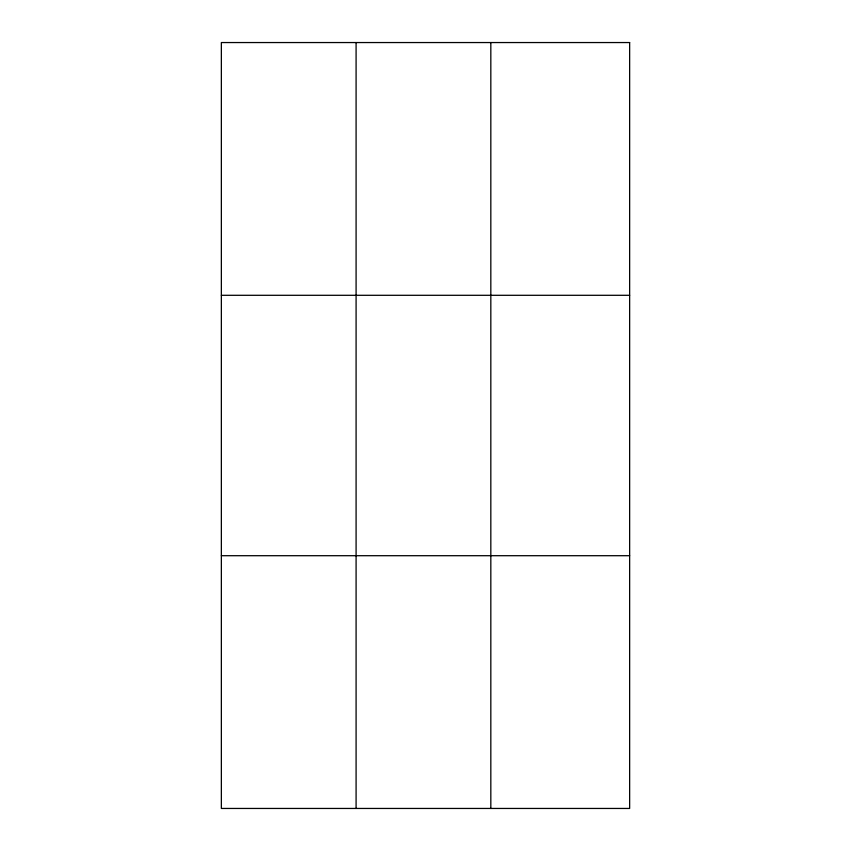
<?xml version="1.0" encoding="UTF-8"?>
<svg xmlns="http://www.w3.org/2000/svg" width="851" height="851" viewBox="0 0 851 851"><rect width="100%" height="100%" fill="white"/><g stroke="black" fill="none" stroke-linecap="round" stroke-linejoin="round"><path stroke-width="1.28" d="M356.09 42.55L356.09 808.45M490.825 42.55L490.825 808.45M221.356 295.297L629.644 295.297M221.356 555.703L629.644 555.703M629.644 42.55L629.644 808.45L221.356 808.45L221.356 42.55L629.644 42.55"/></g></svg>
